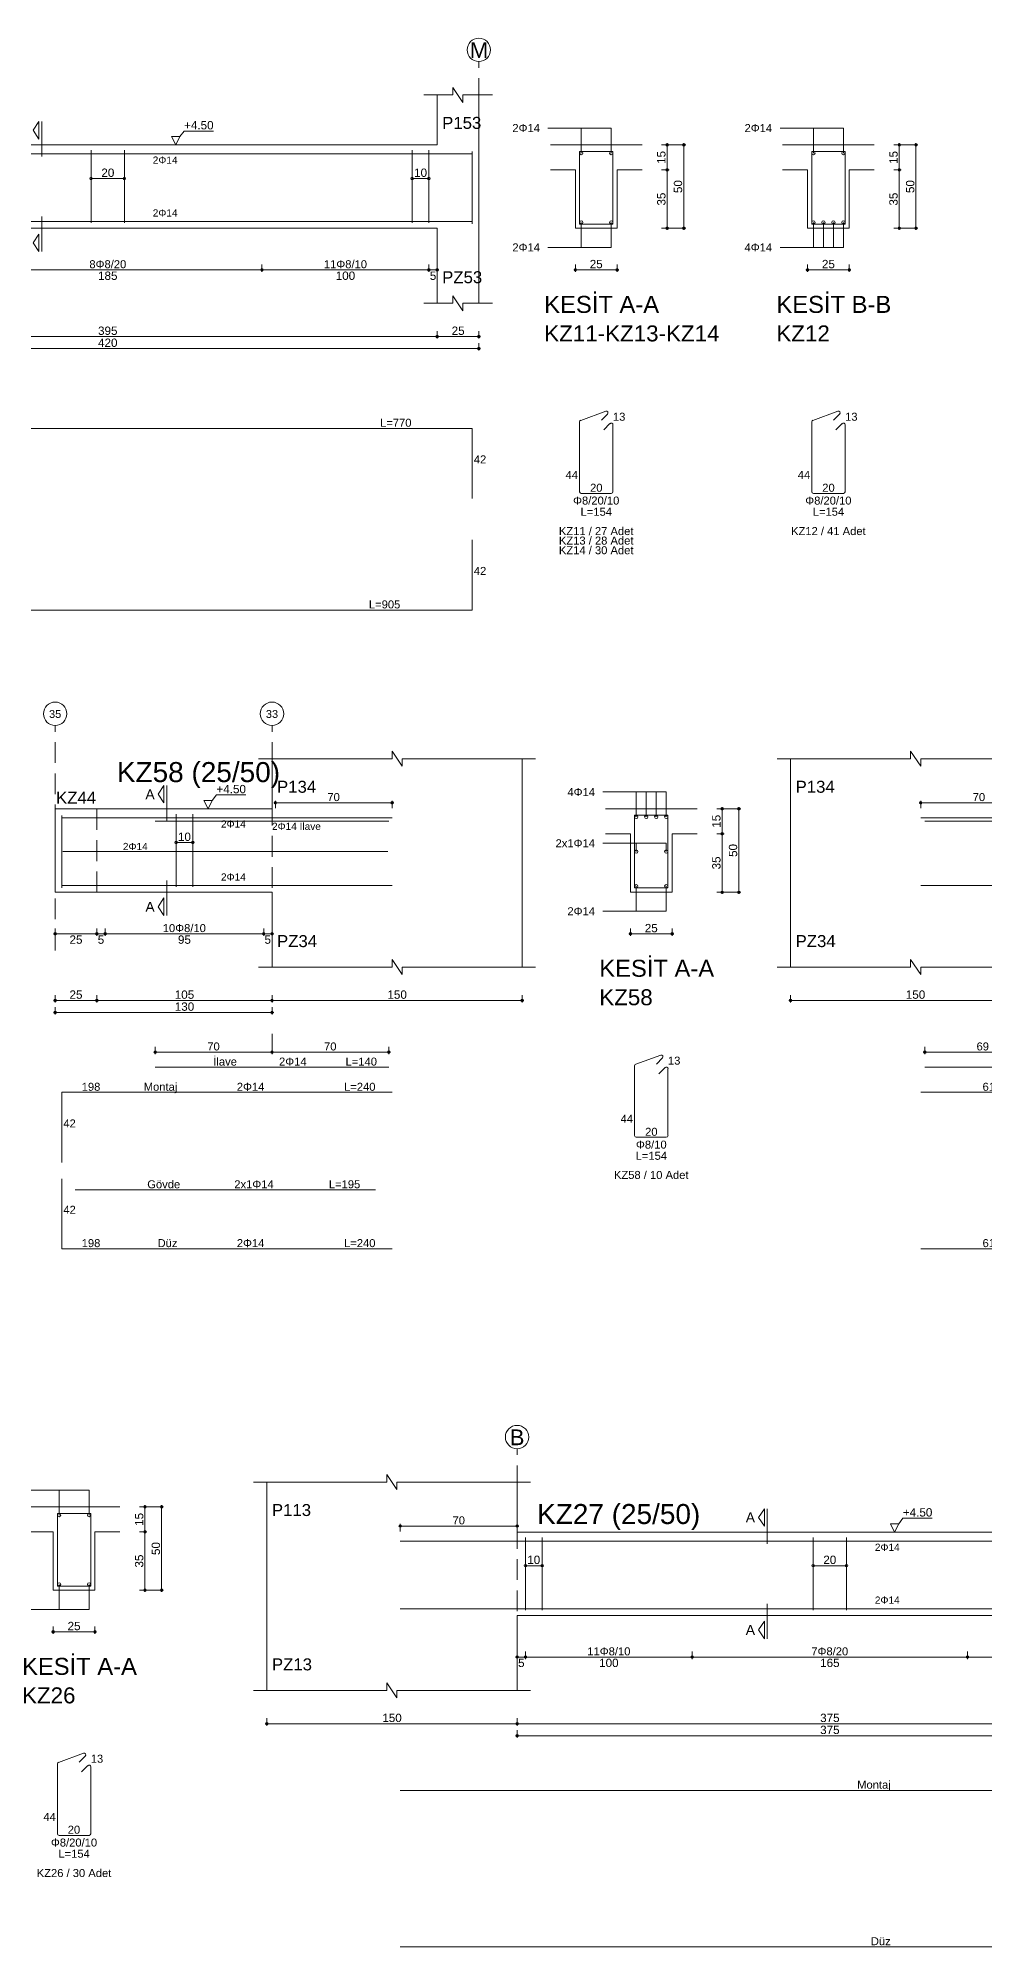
# Model space of a CAD drawing. Header units: millimetres. Extents: x 23801 to 80069, y 9628 to 14137.
# Drawn here: x 42282 to 43133, y 12286 to 14004 of the extents above; entities that cross this region are included whole.
import ezdxf

# ---------------------------------------------------------------- set-up
doc = ezdxf.new("R2010")
doc.units = ezdxf.units.MM
doc.linetypes.add('DASHDOT2', pattern=[12.7, 6.35, -3.175, 0, -3.175])
doc.linetypes.add('DASHED4', pattern=[18.75, 12.5, -6.25])
doc.layers.add('aks', color=251, linetype='DASHDOT2', lineweight=35)
for name, color, linetype in [('Donatı Topl. Uzun. Yazısı', 7, 'Continuous'), ('Donatı Uz. Yazısı', 7, 'Continuous'), ('Donatı Yazısı', 7, 'Continuous'), ('Donatı Çizgisi', 7, 'Continuous'), ('Kiriş', 7, 'Continuous'), ('Standart', 7, 'Continuous'), ('Ölçülendirme', 7, 'Continuous')]:
    doc.layers.add(name, color=color, linetype=linetype)
doc.styles.add('arial_1_18', font='arial.ttf', dxfattribs={"height": 0.2})

# ---------------------------------------------------------------- blocks, each defined once
blk = doc.blocks.new('IDE1071Entity7279')
at = {"layer": 'aks', "color": 30, "linetype": 'DASHED4', "lineweight": 5}
blk.add_lwpolyline([(7572.6, 2047), (7572.6, 2182)], dxfattribs=at)
at = {"layer": 'aks', "color": 1, "linetype": 'Continuous', "lineweight": 5}
blk.add_circle((7572.6, 2189), 7, dxfattribs=at)
at = {"layer": 'Donatı Çizgisi', "color": 5, "linetype": 'Continuous', "lineweight": 5}
for points in [[(5751.6, 2126.6), (7568.6, 2126.6)], [(7340.1, 2085.2), (7340.1, 2128.8)], [(7360.1, 2085.2), (7360.1, 2128.8)], [(7532.6, 2085.2), (7532.6, 2128.8)], [(7542.6, 2085.2), (7542.6, 2128.8)], [(7568.6, 2084.6), (7568.6, 2128)], [(7633, 2084.5), (7633, 2128.1)], [(7633, 2128.1), (7653, 2128.1)], [(7653, 2084.5), (7653, 2128.1)], [(7772.2, 2084.5), (7772.2, 2128.1)], [(7772.2, 2128.1), (7792.2, 2128.1)], [(7792.2, 2084.5), (7792.2, 2128.1)], [(5751.6, 2086), (7568.6, 2086)], [(7633, 2084.5), (7653, 2084.5)], [(7772.2, 2084.5), (7792.2, 2084.5)], [(7633.7, 1966.7), (7648.7, 1972.2)], [(7646.1, 1966.9), (7649.7, 1970.5)], [(7772.9, 1966.7), (7787.9, 1972.2)], [(7785.3, 1966.9), (7788.9, 1970.5)], [(6840.6, 1961.9), (7568.6, 1961.9)], [(7568.6, 1919.9), (7568.6, 1961.9)], [(7633, 1923.9), (7633, 1965.8)], [(7647.5, 1961), (7651.2, 1964.8)], [(7653, 1923.9), (7653, 1964)], [(7772.2, 1923.9), (7772.2, 1965.8)], [(7786.7, 1961), (7790.5, 1964.8)], [(7792.2, 1923.9), (7792.2, 1964)], [(7634, 1922.9), (7652, 1922.9)], [(7773.2, 1922.9), (7791.2, 1922.9)], [(7568.6, 1852.9), (7568.6, 1895)], [(6705.6, 1852.9), (7568.6, 1852.9)]]:
    blk.add_lwpolyline(points, dxfattribs=at)
for centre in [(7634, 2127.1), (7652, 2127.1), (7773.2, 2127.1), (7791.2, 2127.1), (7634, 2085.5), (7652, 2085.5), (7773.2, 2085.5), (7779.2, 2085.5), (7785.2, 2085.5), (7791.2, 2085.5)]:
    blk.add_circle(centre, 1, dxfattribs=at)
for centre, start, end in [((7649, 1971.2), 315, 110), ((7788.2, 1971.2), 315, 110), ((7634, 1965.8), 110, 180), ((7652, 1964), 0, 135), ((7773.2, 1965.8), 110, 180), ((7791.2, 1964), 0, 135), ((7634, 1923.9), 180, 270), ((7652, 1923.9), 270, 0), ((7773.2, 1923.9), 180, 270), ((7791.2, 1923.9), 270, 0)]:
    blk.add_arc(centre, 1.02, start, end, dxfattribs=at)
at = {"layer": 'Kiriş', "color": 1, "linetype": 'Continuous', "lineweight": 5}
for points in [[(7557.1, 2162), (7557.1, 2166.5)], [(7563.1, 2157.5), (7557.1, 2166.5)], [(7539.6, 2162), (7557.1, 2162)], [(7547.6, 2132), (7547.6, 2162)], [(7563.1, 2162), (7580.7, 2162)], [(7563.1, 2157.5), (7563.1, 2162)], [(7572.6, 2037), (7572.6, 2162)], [(7152.7, 2132), (7547.6, 2132)], [(7615.5, 2132), (7670.5, 2132)], [(7754.7, 2132), (7809.7, 2132)], [(7615.5, 2117), (7630.5, 2117)], [(7630.5, 2082), (7630.5, 2117)], [(7655.5, 2117), (7670.5, 2117)], [(7655.5, 2082), (7655.5, 2117)], [(7754.7, 2117), (7769.7, 2117)], [(7769.7, 2082), (7769.7, 2117)], [(7794.7, 2117), (7809.7, 2117)], [(7794.7, 2082), (7794.7, 2117)], [(7152.7, 2082), (7547.6, 2082)], [(7547.6, 2037), (7547.6, 2082)], [(7630.5, 2082), (7655.5, 2082)], [(7769.7, 2082), (7794.7, 2082)], [(7563.1, 2032.5), (7557.1, 2041.5)], [(7557.1, 2037), (7557.1, 2041.5)], [(7539.6, 2037), (7557.1, 2037)], [(7563.1, 2037), (7580.7, 2037)], [(7563.1, 2032.5), (7563.1, 2037)]]:
    blk.add_lwpolyline(points, dxfattribs=at)
at = {"layer": 'Ölçülendirme', "color": 1, "linetype": 'Continuous', "lineweight": 5}
for points in [[(7305.4, 2140.8), (7308.9, 2146)], [(7308.9, 2135.5), (7308.9, 2146)], [(7310.6, 2125), (7310.6, 2146)], [(7614, 2142.1), (7652, 2142.1)], [(7634, 2127.1), (7634, 2142.1)], [(7652, 2127.1), (7652, 2142.1)], [(7753.2, 2142.1), (7791.2, 2142.1)], [(7773.2, 2127.1), (7773.2, 2142.1)], [(7791.2, 2127.1), (7791.2, 2142.1)], [(7308.9, 2135.5), (7305.4, 2140.8)], [(7390.9, 2132), (7388.4, 2137)], [(7388.4, 2137), (7393.4, 2137)], [(7393.4, 2137), (7390.9, 2132)], [(7390.9, 2132), (7390.9, 2132)], [(7393.4, 2137), (7395.9, 2140.3)], [(7395.9, 2140.3), (7413.6, 2140.3)], [(7682.2, 2132), (7696.7, 2132)], [(7685.5, 2081), (7685.5, 2133)], [(7695.5, 2081), (7695.5, 2133)], [(7821.4, 2132), (7835.9, 2132)], [(7824.7, 2081), (7824.7, 2133)], [(7834.7, 2081), (7834.7, 2133)], [(7340.1, 2111.8), (7360.1, 2111.8)], [(7532.6, 2111.8), (7542.6, 2111.8)], [(7682.2, 2117), (7686.7, 2117)], [(7821.4, 2117), (7825.9, 2117)], [(7310.6, 2068), (7310.6, 2089)], [(7634, 2070.5), (7634, 2085.5)], [(7652, 2070.5), (7652, 2085.5)], [(7773.2, 2070.5), (7773.2, 2085.5)], [(7779.2, 2070.5), (7779.2, 2085.5)], [(7785.2, 2070.5), (7785.2, 2085.5)], [(7791.2, 2070.5), (7791.2, 2085.5)], [(7305.4, 2073.3), (7308.9, 2078.5)], [(7308.9, 2068), (7305.4, 2073.3)], [(7308.9, 2068), (7308.9, 2078.5)], [(7682.2, 2082), (7696.7, 2082)], [(7821.4, 2082), (7835.9, 2082)], [(7614, 2070.5), (7652, 2070.5)], [(7753.2, 2070.5), (7791.2, 2070.5)], [(7151.6, 2057), (7548.6, 2057)], [(7442.6, 2055.8), (7442.6, 2060.3)], [(7542.6, 2055.8), (7542.6, 2060.3)], [(7547.6, 2055.8), (7547.6, 2060.3)], [(7629.5, 2057), (7656.5, 2057)], [(7630.5, 2055.8), (7630.5, 2060.3)], [(7655.5, 2055.8), (7655.5, 2060.3)], [(7768.7, 2057), (7795.7, 2057)], [(7769.7, 2055.8), (7769.7, 2060.3)], [(7794.7, 2055.8), (7794.7, 2060.3)], [(5746.6, 2017), (7573.6, 2017)], [(7547.6, 2015.8), (7547.6, 2020.3)], [(7572.6, 2015.8), (7572.6, 2020.3)], [(5771.6, 2009.8), (7573.6, 2009.8)], [(7572.6, 2008.6), (7572.6, 2013.1)]]:
    blk.add_lwpolyline(points, dxfattribs=at)
for centre in [(7685.5, 2132), (7695.5, 2132), (7824.7, 2132), (7834.7, 2132), (7340.1, 2111.8), (7360.1, 2111.8), (7532.6, 2111.8), (7542.6, 2111.8), (7685.5, 2117), (7824.7, 2117), (7685.5, 2082), (7695.5, 2082), (7824.7, 2082), (7834.7, 2082), (7442.6, 2057), (7442.6, 2057), (7542.6, 2057), (7542.6, 2057), (7547.6, 2057), (7630.5, 2057), (7655.5, 2057), (7769.7, 2057), (7794.7, 2057), (7547.6, 2017), (7547.6, 2017), (7572.6, 2017), (7572.6, 2009.8)]:
    blk.add_circle(centre, 0.75, dxfattribs=at)
at = {"layer": 'aks', "color": 1, "linetype": 'Continuous', "lineweight": 5, "style": 'arial_1_18'}
blk.add_text('M', height=9.45, dxfattribs=at).set_placement((7567.2, 2184.1))
at = {"layer": 'Donatı Topl. Uzun. Yazısı', "color": 1, "linetype": 'Continuous', "lineweight": 5, "style": 'arial_1_18'}
for s, p in [('L=770', (7513.4, 1962.9)), ('L=154', (7633.6, 1909.5)), ('L=154', (7772.8, 1909.5)), ('L=905', (7506.7, 1853.9))]:
    blk.add_text(s, height=4.8, dxfattribs=at).set_placement(p)
at = {"layer": 'Donatı Uz. Yazısı', "color": 1, "linetype": 'Continuous', "lineweight": 5, "style": 'arial_1_18'}
for s, p in [('13', (7653, 1966.5)), ('13', (7792.2, 1966.5)), ('42', (7569.6, 1940.9)), ('44', (7624.6, 1931.6)), ('44', (7763.8, 1931.6)), ('20', (7639.3, 1923.9)), ('20', (7778.5, 1923.9)), ('42', (7569.6, 1874))]:
    blk.add_text(s, height=4.8, dxfattribs=at).set_placement(p)
at = {"layer": 'Donatı Yazısı', "color": 5, "linetype": 'Continuous', "lineweight": 5, "style": 'arial_1_18'}
for s, p in [('2Φ14', (7592.7, 2139.7)), ('2Φ14', (7731.9, 2139.7)), ('2Φ14', (7592.7, 2068.1)), ('4Φ14', (7731.9, 2068.1)), ('Φ8/20/10', (7629.1, 1916.2)), ('Φ8/20/10', (7768.3, 1916.2)), ('KZ11 / 27 Adet', (7620.6, 1897.9)), ('KZ12 / 41 Adet', (7759.8, 1897.9)), ('KZ13 / 28 Adet', (7620.6, 1892.2)), ('KZ14 / 30 Adet', (7620.6, 1886.4))]:
    blk.add_text(s, height=4.8, dxfattribs=at).set_placement(p)
for p in [(7377.1, 2120.7), (7377.1, 2089)]:
    blk.add_text('2Φ14', height=4.32, rotation=360, dxfattribs=at).set_placement(p)
at = {"layer": 'Kiriş', "color": 1, "linetype": 'Continuous', "lineweight": 5, "style": 'arial_1_18'}
for s, height, p in [('P153', 7.2, (7550.6, 2141.6)), ('PZ53', 7.2, (7550.6, 2049)), ('KESİT A-A', 10.2, (7611.8, 2031.2)), ('KESİT B-B', 10.2, (7751, 2031.2)), ('KZ11-KZ13-KZ14', 9.6, (7611.8, 2014.1)), ('KZ12', 9.6, (7751, 2014.1))]:
    blk.add_text(s, height=height, dxfattribs=at).set_placement(p)
at = {"layer": 'Ölçülendirme', "color": 1, "linetype": 'Continuous', "lineweight": 5, "style": 'arial_1_18'}
for s, p in [('+4.50', (7395.9, 2141.3)), ('25', (7639.1, 2058)), ('25', (7778.3, 2058)), ('185', (7344.3, 2051)), ('100', (7486.8, 2051)), ('5', (7543.2, 2051)), ('420', (7344.3, 2010.8)), ('395', (7344.3, 2018)), ('25', (7556.3, 2018))]:
    blk.add_text(s, height=5, dxfattribs=at).set_placement(p)
for s, rotation, p in [('15', 90, (7684.5, 2120.6)), ('15', 90, (7823.7, 2120.6)), ('20', 360, (7346.3, 2112.8)), ('10', 360, (7533.8, 2112.8)), ('50', 90, (7694.5, 2103.1)), ('50', 90, (7833.7, 2103.1)), ('35', 90, (7684.5, 2095.6)), ('35', 90, (7823.7, 2095.6))]:
    blk.add_text(s, height=5, rotation=rotation, dxfattribs=at).set_placement(p)
at = {"layer": 'Ölçülendirme', "color": 5, "linetype": 'Continuous', "lineweight": 5, "style": 'arial_1_18'}
for s, p in [('8Φ8/20', (7339.1, 2058)), ('11Φ8/10', (7479.7, 2058))]:
    blk.add_text(s, height=4.8, dxfattribs=at).set_placement(p)
blk = doc.blocks.new('IDE1071Entity7289')
at = {"layer": 'Donatı Çizgisi', "color": 5, "linetype": 'Continuous', "lineweight": 5}
for points in [[(15851, 2054.3), (15851, 2097.9)], [(15851, 2097.9), (15871, 2097.9)], [(15871, 2054.3), (15871, 2097.9)], [(15851, 2054.3), (15871, 2054.3)], [(15851, 1905.7), (15851, 1947.6)], [(15851.6, 1948.5), (15866.6, 1954)], [(15864.1, 1948.7), (15867.7, 1952.3)], [(15865.5, 1942.8), (15869.2, 1946.6)], [(15871, 1905.7), (15871, 1945.8)], [(15852, 1904.7), (15870, 1904.7)]]:
    blk.add_lwpolyline(points, dxfattribs=at)
for centre in [(15852, 2096.9), (15870, 2096.9), (15852, 2055.3), (15870, 2055.3)]:
    blk.add_circle(centre, 1, dxfattribs=at)
for centre, start, end in [((15852, 1947.6), 110, 180), ((15867, 1953), 315, 110), ((15870, 1945.8), 0, 135), ((15852, 1905.7), 180, 270), ((15870, 1905.7), 270, 0)]:
    blk.add_arc(centre, 1.02, start, end, dxfattribs=at)
at = {"layer": 'Kiriş', "color": 1, "linetype": 'Continuous', "lineweight": 5}
for points in [[(15833.5, 2101.8), (15888.5, 2101.8)], [(15833.5, 2086.8), (15848.5, 2086.8)], [(15848.5, 2051.8), (15848.5, 2086.8)], [(15873.5, 2086.8), (15888.5, 2086.8)], [(15873.5, 2051.8), (15873.5, 2086.8)], [(15848.5, 2051.8), (15873.5, 2051.8)]]:
    blk.add_lwpolyline(points, dxfattribs=at)
at = {"layer": 'Ölçülendirme', "color": 1, "linetype": 'Continuous', "lineweight": 5}
for points in [[(15832, 2111.9), (15870, 2111.9)], [(15852, 2096.9), (15852, 2111.9)], [(15870, 2096.9), (15870, 2111.9)], [(15900.2, 2101.8), (15914.7, 2101.8)], [(15903.5, 2050.8), (15903.5, 2102.8)], [(15913.5, 2050.8), (15913.5, 2102.8)], [(15900.2, 2086.8), (15904.7, 2086.8)], [(15852, 2040.3), (15852, 2055.3)], [(15870, 2040.3), (15870, 2055.3)], [(15900.2, 2051.8), (15914.7, 2051.8)], [(15832, 2040.3), (15870, 2040.3)], [(15848.5, 2025.6), (15848.5, 2030.1)], [(15873.5, 2025.6), (15873.5, 2030.1)], [(15847.5, 2026.8), (15874.5, 2026.8)]]:
    blk.add_lwpolyline(points, dxfattribs=at)
for centre in [(15903.5, 2101.8), (15913.5, 2101.8), (15903.5, 2086.8), (15903.5, 2051.8), (15913.5, 2051.8), (15848.5, 2026.8), (15873.5, 2026.8)]:
    blk.add_circle(centre, 0.75, dxfattribs=at)
at = {"layer": 'Donatı Topl. Uzun. Yazısı', "color": 1, "linetype": 'Continuous', "lineweight": 5, "style": 'arial_1_18'}
blk.add_text('L=154', height=4.8, dxfattribs=at).set_placement((15851.6, 1891.3))
at = {"layer": 'Donatı Uz. Yazısı', "color": 1, "linetype": 'Continuous', "lineweight": 5, "style": 'arial_1_18'}
for s, p in [('13', (15871, 1948.3)), ('44', (15842.6, 1913.4)), ('20', (15857.2, 1905.7))]:
    blk.add_text(s, height=4.8, dxfattribs=at).set_placement(p)
at = {"layer": 'Donatı Yazısı', "color": 5, "linetype": 'Continuous', "lineweight": 5, "style": 'arial_1_18'}
for s, p in [('Φ8/20/10', (15847.1, 1898)), ('KZ26 / 30 Adet', (15838.6, 1879.7))]:
    blk.add_text(s, height=4.8, dxfattribs=at).set_placement(p)
at = {"layer": 'Kiriş', "color": 1, "linetype": 'Continuous', "lineweight": 5, "style": 'arial_1_18'}
for s, height, p in [('KESİT A-A', 10.2, (15829.8, 2001)), ('KZ26', 9.6, (15829.8, 1983.9))]:
    blk.add_text(s, height=height, dxfattribs=at).set_placement(p)
at = {"layer": 'Ölçülendirme', "color": 1, "linetype": 'Continuous', "lineweight": 5, "style": 'arial_1_18'}
for s, p in [('15', (15902.5, 2090.4)), ('35', (15902.5, 2065.4)), ('50', (15912.5, 2072.9))]:
    blk.add_text(s, height=5, rotation=90, dxfattribs=at).set_placement(p)
blk.add_text('25', height=5, dxfattribs=at).set_placement((15857.1, 2027.8))
blk = doc.blocks.new('IDE1071Entity7290')
at = {"layer": 'aks', "color": 30, "linetype": 'DASHED4', "lineweight": 5}
blk.add_lwpolyline([(16126.6, 2001.7), (16126.6, 2136.7)], dxfattribs=at)
at = {"layer": 'aks', "color": 1, "linetype": 'Continuous', "lineweight": 5}
blk.add_circle((16126.6, 2143.7), 7, dxfattribs=at)
at = {"layer": 'Donatı Çizgisi', "color": 5, "linetype": 'Continuous', "lineweight": 5}
for points in [[(16056.6, 2081.3), (16896.6, 2081.3)], [(16131.6, 2039.9), (16131.6, 2083.5)], [(16141.6, 2039.9), (16141.6, 2083.5)], [(16304.1, 2039.9), (16304.1, 2083.5)], [(16324.1, 2039.9), (16324.1, 2083.5)], [(16056.6, 2040.7), (16896.6, 2040.7)], [(16056.6, 1931.7), (16896.6, 1931.7)], [(16056.6, 1837.8), (16896.6, 1837.8)]]:
    blk.add_lwpolyline(points, dxfattribs=at)
at = {"layer": 'Kiriş', "color": 1, "linetype": 'Continuous', "lineweight": 5}
for points in [[(16048.6, 2116.7), (16048.6, 2121.2)], [(16054.6, 2112.2), (16048.6, 2121.2)], [(15968.6, 2116.7), (16048.6, 2116.7)], [(15976.6, 1991.7), (15976.6, 2116.7)], [(16054.6, 2112.2), (16054.6, 2116.7)], [(16054.6, 2116.7), (16134.6, 2116.7)], [(16126.6, 2086.7), (16126.6, 2116.7)], [(16126.6, 2086.7), (16501.6, 2086.7)], [(16126.6, 2036.7), (16501.6, 2036.7)], [(16126.6, 1991.7), (16126.6, 2036.7)], [(16054.6, 1987.2), (16048.6, 1996.2)], [(16048.6, 1991.7), (16048.6, 1996.2)], [(15968.6, 1991.7), (16048.6, 1991.7)], [(16054.6, 1991.7), (16134.6, 1991.7)], [(16054.6, 1987.2), (16054.6, 1991.7)]]:
    blk.add_lwpolyline(points, dxfattribs=at)
at = {"layer": 'Ölçülendirme', "color": 1, "linetype": 'Continuous', "lineweight": 5}
for points in [[(16271.4, 2095.5), (16274.9, 2100.7)], [(16274.9, 2090.2), (16274.9, 2100.7)], [(16276.6, 2079.7), (16276.6, 2100.7)], [(16055.6, 2090.3), (16127.6, 2090.3)], [(16056.6, 2087.1), (16056.6, 2091.6)], [(16126.6, 2087.1), (16126.6, 2091.6)], [(16274.9, 2090.2), (16271.4, 2095.5)], [(16352.9, 2086.7), (16350.4, 2091.7)], [(16350.4, 2091.7), (16355.4, 2091.7)], [(16355.4, 2091.7), (16352.9, 2086.7)], [(16352.9, 2086.7), (16352.9, 2086.7)], [(16355.4, 2091.7), (16357.9, 2095)], [(16357.9, 2095), (16375.5, 2095)], [(16131.6, 2066.5), (16141.6, 2066.5)], [(16304.1, 2066.5), (16324.1, 2066.5)], [(16276.6, 2022.7), (16276.6, 2043.7)], [(16271.4, 2028), (16274.9, 2033.2)], [(16274.9, 2022.7), (16271.4, 2028)], [(16274.9, 2022.7), (16274.9, 2033.2)], [(16125.6, 2011.7), (16502.6, 2011.7)], [(16126.6, 2010.5), (16126.6, 2015)], [(16131.6, 2010.5), (16131.6, 2015)], [(16231.6, 2010.5), (16231.6, 2015)], [(16396.6, 2010.5), (16396.6, 2015)], [(15975.6, 1971.7), (16977.6, 1971.7)], [(15976.6, 1970.5), (15976.6, 1975)], [(16126.6, 1970.5), (16126.6, 1975)], [(16125.6, 1964.5), (16827.6, 1964.5)], [(16126.6, 1963.3), (16126.6, 1967.8)]]:
    blk.add_lwpolyline(points, dxfattribs=at)
for centre in [(16056.6, 2090.3), (16126.6, 2090.3), (16131.6, 2066.5), (16141.6, 2066.5), (16304.1, 2066.5), (16324.1, 2066.5), (16126.6, 2011.7), (16131.6, 2011.7), (16131.6, 2011.7), (16231.6, 2011.7), (16231.6, 2011.7), (16396.6, 2011.7), (16396.6, 2011.7), (15976.6, 1971.7), (16126.6, 1971.7), (16126.6, 1971.7), (16126.6, 1964.5)]:
    blk.add_circle(centre, 0.75, dxfattribs=at)
at = {"layer": 'aks', "color": 1, "linetype": 'Continuous', "lineweight": 5, "style": 'arial_1_18'}
blk.add_text('B', height=9.45, dxfattribs=at).set_placement((16122.2, 2138.8))
at = {"layer": 'Donatı Yazısı', "color": 5, "linetype": 'Continuous', "lineweight": 5, "style": 'arial_1_18'}
for p in [(16341.1, 2075.4), (16341.1, 2043.7)]:
    blk.add_text('2Φ14', height=4.32, rotation=360, dxfattribs=at).set_placement(p)
at = {"layer": 'Donatı Yazısı', "color": 1, "linetype": 'Continuous', "lineweight": 5, "style": 'arial_1_18'}
for s, p in [('Montaj', (16330.5, 1932.7)), ('Düz', (16338.7, 1838.8))]:
    blk.add_text(s, height=4.8, dxfattribs=at).set_placement(p)
at = {"layer": 'Kiriş', "color": 1, "linetype": 'Continuous', "lineweight": 5, "style": 'arial_1_18'}
for s, height, p in [('P113', 7.2, (15979.6, 2096.3)), ('KZ27 (25/50)', 12, (16138.6, 2091.5)), ('PZ13', 7.2, (15979.6, 2003.7))]:
    blk.add_text(s, height=height, dxfattribs=at).set_placement(p)
at = {"layer": 'Ölçülendirme', "color": 1, "linetype": 'Continuous', "lineweight": 5, "style": 'arial_1_18'}
for s, height, p in [('70', 4.8, (16087.9, 2091.3)), ('A', 5.95, (16263.7, 2092.5)), ('+4.50', 5, (16357.9, 2096)), ('A', 5.95, (16263.7, 2025)), ('5', 5, (16127.2, 2005.7)), ('100', 5, (16175.8, 2005.7)), ('165', 5, (16308.3, 2005.7)), ('150', 5, (16045.8, 1972.7)), ('375', 5, (16308.3, 1972.7)), ('375', 5, (16308.3, 1965.5))]:
    blk.add_text(s, height=height, dxfattribs=at).set_placement(p)
for s, p in [('10', (16132.7, 2067.5)), ('20', (16310.2, 2067.5))]:
    blk.add_text(s, height=5, rotation=360, dxfattribs=at).set_placement(p)
at = {"layer": 'Ölçülendirme', "color": 5, "linetype": 'Continuous', "lineweight": 5, "style": 'arial_1_18'}
for s, p in [('11Φ8/10', (16168.7, 2012.7)), ('7Φ8/20', (16303, 2012.7))]:
    blk.add_text(s, height=4.8, dxfattribs=at).set_placement(p)
blk = doc.blocks.new('IDE1071Entity7309')
at = {"layer": 'aks', "color": 30, "linetype": 'DASHED4', "lineweight": 5}
for points in [[(7318.6, 1648.7), (7318.6, 1783.7)], [(7448.6, 1648.7), (7448.6, 1783.7)], [(7448.6, 1587.7), (7448.6, 1598.7)]]:
    blk.add_lwpolyline(points, dxfattribs=at)
at = {"layer": 'aks', "color": 1, "linetype": 'Continuous', "lineweight": 5}
for centre in [(7318.6, 1790.7), (7448.6, 1790.7)]:
    blk.add_circle(centre, 7, dxfattribs=at)
at = {"layer": 'Donatı Çizgisi', "color": 5, "linetype": 'Continuous', "lineweight": 5}
for points in [[(7322.6, 1686.3), (7322.6, 1729.7)], [(7391.1, 1686.9), (7391.1, 1730.5)], [(7401.1, 1686.9), (7401.1, 1730.5)], [(7666, 1686.2), (7666, 1729.8)], [(7666, 1729.8), (7686, 1729.8)], [(7686, 1686.2), (7686, 1729.8)], [(7322.6, 1728.3), (7520.6, 1728.3)], [(7378.6, 1726.3), (7518.6, 1726.3)], [(7323.1, 1708), (7518.1, 1708)], [(7322.6, 1687.6), (7520.6, 1687.6)], [(7666, 1686.2), (7686, 1686.2)], [(7666.7, 1580.4), (7681.7, 1585.9)], [(7679.1, 1580.5), (7682.7, 1584.2)], [(7378.6, 1578.7), (7518.6, 1578.7)], [(7666, 1537.6), (7666, 1579.4)], [(7680.5, 1574.6), (7684.3, 1578.4)], [(7686, 1537.6), (7686, 1577.7)], [(7322.6, 1521.5), (7322.6, 1563.6)], [(7322.6, 1563.6), (7520.6, 1563.6)], [(7667, 1536.6), (7685, 1536.6)], [(7322.6, 1469.7), (7322.6, 1511.7)], [(7330.6, 1505), (7510.6, 1505)], [(7322.6, 1469.7), (7520.6, 1469.7)]]:
    blk.add_lwpolyline(points, dxfattribs=at)
for centre in [(7667, 1728.8), (7673, 1728.8), (7679, 1728.8), (7685, 1728.8), (7667, 1708), (7685, 1708), (7667, 1687.2), (7685, 1687.2)]:
    blk.add_circle(centre, 1, dxfattribs=at)
for centre, start, end in [((7667, 1579.4), 110, 180), ((7682, 1584.9), 315, 110), ((7685, 1577.7), 0, 135), ((7667, 1537.6), 180, 270), ((7685, 1537.6), 270, 0)]:
    blk.add_arc(centre, 1.02, start, end, dxfattribs=at)
at = {"layer": 'Kiriş', "color": 1, "linetype": 'Continuous', "lineweight": 5}
for points in [[(7440.6, 1763.7), (7520.6, 1763.7)], [(7448.6, 1733.7), (7448.6, 1763.7)], [(7520.6, 1763.7), (7520.6, 1768.2)], [(7526.6, 1759.2), (7520.6, 1768.2)], [(7526.6, 1759.2), (7526.6, 1763.7)], [(7526.6, 1763.7), (7606.6, 1763.7)], [(7598.6, 1638.7), (7598.6, 1763.7)], [(7318.6, 1683.6), (7318.6, 1733.7)], [(7318.6, 1733.7), (7448.6, 1733.7)], [(7648.5, 1733.7), (7703.5, 1733.7)], [(7648.5, 1718.7), (7663.5, 1718.7)], [(7663.5, 1683.6), (7663.5, 1718.7)], [(7688.5, 1718.7), (7703.5, 1718.7)], [(7688.5, 1683.6), (7688.5, 1718.7)], [(7318.6, 1683.6), (7448.6, 1683.6)], [(7448.6, 1638.7), (7448.6, 1683.6)], [(7663.5, 1683.6), (7688.5, 1683.6)], [(7440.6, 1638.7), (7520.6, 1638.7)], [(7526.6, 1634.2), (7520.6, 1643.2)], [(7520.6, 1638.7), (7520.6, 1643.2)], [(7526.6, 1638.7), (7606.6, 1638.7)], [(7526.6, 1634.2), (7526.6, 1638.7)]]:
    blk.add_lwpolyline(points, dxfattribs=at)
at = {"layer": 'Kiriş', "color": 1, "linetype": 'DASHED4', "lineweight": 5}
for points in [[(7318.6, 1683.6), (7318.6, 1733.7)], [(7343.6, 1683.6), (7343.6, 1733.7)]]:
    blk.add_lwpolyline(points, dxfattribs=at)
at = {"layer": 'Ölçülendirme', "color": 1, "linetype": 'Continuous', "lineweight": 5}
for points in [[(7380.3, 1742.4), (7383.8, 1747.7)], [(7383.8, 1737.2), (7380.3, 1742.4)], [(7383.8, 1737.2), (7383.8, 1747.7)], [(7385.6, 1726.7), (7385.6, 1747.7)], [(7412.8, 1738.7), (7415.3, 1742)], [(7415.3, 1742), (7433, 1742)], [(7647, 1743.8), (7685, 1743.8)], [(7667, 1728.8), (7667, 1743.8)], [(7673, 1728.8), (7673, 1743.8)], [(7679, 1728.8), (7679, 1743.8)], [(7685, 1728.8), (7685, 1743.8)], [(7410.3, 1733.7), (7407.8, 1738.7)], [(7407.8, 1738.7), (7412.8, 1738.7)], [(7412.8, 1738.7), (7410.3, 1733.7)], [(7410.3, 1733.7), (7410.3, 1733.7)], [(7449.6, 1737.3), (7521.6, 1737.3)], [(7450.6, 1734), (7450.6, 1738.5)], [(7520.6, 1734), (7520.6, 1738.5)], [(7715.2, 1733.7), (7729.7, 1733.7)], [(7718.5, 1682.7), (7718.5, 1734.7)], [(7728.5, 1682.7), (7728.5, 1734.7)], [(7715.2, 1718.7), (7719.7, 1718.7)], [(7391.1, 1713.5), (7401.1, 1713.5)], [(7647, 1713), (7685, 1713)], [(7667, 1708), (7667, 1713)], [(7685, 1708), (7685, 1713)], [(7385.6, 1669.7), (7385.6, 1690.7)], [(7667, 1672.2), (7667, 1687.2)], [(7685, 1672.2), (7685, 1687.2)], [(7715.2, 1683.6), (7729.7, 1683.6)], [(7380.3, 1674.9), (7383.8, 1680.2)], [(7383.8, 1669.7), (7380.3, 1674.9)], [(7383.8, 1669.7), (7383.8, 1680.2)], [(7647, 1672.2), (7685, 1672.2)], [(7318.6, 1657.4), (7318.6, 1661.9)], [(7343.6, 1657.4), (7343.6, 1661.9)], [(7348.6, 1657.4), (7348.6, 1661.9)], [(7443.6, 1657.4), (7443.6, 1661.9)], [(7448.6, 1657.4), (7448.6, 1661.9)], [(7663.5, 1657.4), (7663.5, 1661.9)], [(7688.5, 1657.4), (7688.5, 1661.9)], [(7317.6, 1658.7), (7449.6, 1658.7)], [(7662.5, 1658.7), (7689.5, 1658.7)], [(7317.6, 1618.7), (7599.6, 1618.7)], [(7318.6, 1617.4), (7318.6, 1621.9)], [(7318.6, 1610.2), (7318.6, 1614.7)], [(7343.6, 1617.4), (7343.6, 1621.9)], [(7448.6, 1617.4), (7448.6, 1621.9)], [(7448.6, 1610.2), (7448.6, 1614.7)], [(7598.6, 1617.4), (7598.6, 1621.9)], [(7317.6, 1611.5), (7449.6, 1611.5)], [(7377.6, 1587.7), (7449.6, 1587.7)], [(7378.6, 1586.4), (7378.6, 1590.9)], [(7447.6, 1587.7), (7519.6, 1587.7)], [(7448.6, 1586.4), (7448.6, 1590.9)], [(7448.6, 1586.4), (7448.6, 1590.9)], [(7518.6, 1586.4), (7518.6, 1590.9)]]:
    blk.add_lwpolyline(points, dxfattribs=at)
for centre in [(7450.6, 1737.3), (7520.6, 1737.3), (7718.5, 1733.7), (7728.5, 1733.7), (7718.5, 1718.7), (7391.1, 1713.5), (7401.1, 1713.5), (7718.5, 1683.6), (7728.5, 1683.6), (7318.6, 1658.7), (7343.6, 1658.7), (7343.6, 1658.7), (7348.6, 1658.7), (7348.6, 1658.7), (7443.6, 1658.7), (7443.6, 1658.7), (7448.6, 1658.7), (7663.5, 1658.7), (7688.5, 1658.7), (7318.6, 1618.7), (7343.6, 1618.7), (7343.6, 1618.7), (7448.6, 1618.7), (7448.6, 1618.7), (7598.6, 1618.7), (7318.6, 1611.5), (7448.6, 1611.5), (7378.6, 1587.7), (7448.6, 1587.7), (7448.6, 1587.7), (7518.6, 1587.7)]:
    blk.add_circle(centre, 0.75, dxfattribs=at)
at = {"layer": 'aks', "color": 1, "linetype": 'Continuous', "lineweight": 5, "style": 'arial_1_18'}
for s, p in [('35', (7314.9, 1788.2)), ('33', (7444.9, 1788.2))]:
    blk.add_text(s, height=4.73, dxfattribs=at).set_placement(p)
at = {"layer": 'Donatı Topl. Uzun. Yazısı', "color": 1, "linetype": 'Continuous', "lineweight": 5, "style": 'arial_1_18'}
for s, p in [('L=140', (7492.7, 1579.6)), ('L=240', (7491.8, 1564.5)), ('L=154', (7666.6, 1523.1)), ('L=195', (7482.7, 1506)), ('L=240', (7491.8, 1470.7))]:
    blk.add_text(s, height=4.8, dxfattribs=at).set_placement(p)
at = {"layer": 'Donatı Uz. Yazısı', "color": 1, "linetype": 'Continuous', "lineweight": 5, "style": 'arial_1_18'}
for s, p in [('13', (7686, 1580.2)), ('198', (7334.5, 1564.5)), ('42', (7323.5, 1542.5)), ('44', (7657.6, 1545.3)), ('20', (7672.3, 1537.5)), ('42', (7323.5, 1490.7)), ('198', (7334.5, 1470.7))]:
    blk.add_text(s, height=4.8, dxfattribs=at).set_placement(p)
at = {"layer": 'Donatı Yazısı', "color": 5, "linetype": 'Continuous', "lineweight": 5, "style": 'arial_1_18'}
for s, height, p in [('4Φ14', 4.8, (7625.7, 1741.3)), ('2Φ14 İlave', 4.32, (7448.6, 1721)), ('2x1Φ14', 4.8, (7618.6, 1710.6)), ('2Φ14', 4.8, (7625.7, 1669.8)), ('2Φ14', 4.8, (7452.8, 1579.6)), ('2Φ14', 4.8, (7427.5, 1564.5)), ('Φ8/10', 4.8, (7666.8, 1529.8)), ('KZ58 / 10 Adet', 4.8, (7653.6, 1511.6)), ('2x1Φ14', 4.8, (7426, 1506)), ('2Φ14', 4.8, (7427.5, 1470.7))]:
    blk.add_text(s, height=height, dxfattribs=at).set_placement(p)
for p in [(7418, 1722.4), (7359.2, 1708.9), (7418, 1690.6)]:
    blk.add_text('2Φ14', height=4.32, rotation=360, dxfattribs=at).set_placement(p)
at = {"layer": 'Donatı Yazısı', "color": 1, "linetype": 'Continuous', "lineweight": 5, "style": 'arial_1_18'}
for s, p in [('İlave', (7413.4, 1579.6)), ('Montaj', (7371.7, 1564.5)), ('Gövde', (7373.8, 1506)), ('Düz', (7380, 1470.7))]:
    blk.add_text(s, height=4.8, dxfattribs=at).set_placement(p)
at = {"layer": 'Kiriş', "color": 1, "linetype": 'Continuous', "lineweight": 5, "style": 'arial_1_18'}
for s, height, p in [('KZ58 (25/50)', 12, (7355.6, 1749.7)), ('KZ44', 7.2, (7319.1, 1736.7)), ('P134', 7.2, (7451.6, 1743.3)), ('PZ34', 7.2, (7451.6, 1650.7)), ('KESİT A-A', 10.2, (7644.8, 1632.9)), ('KZ58', 9.6, (7644.8, 1615.8))]:
    blk.add_text(s, height=height, dxfattribs=at).set_placement(p)
at = {"layer": 'Ölçülendirme', "color": 1, "linetype": 'Continuous', "lineweight": 5, "style": 'arial_1_18'}
for s, height, p in [('A', 5.95, (7372.7, 1739.4)), ('+4.50', 5, (7415.3, 1743)), ('70', 4.8, (7481.8, 1738.3)), ('A', 5.95, (7372.7, 1671.9)), ('25', 5, (7672.1, 1659.6)), ('25', 5, (7327.2, 1652.7)), ('5', 5, (7344.1, 1652.7)), ('95', 5, (7392.2, 1652.7)), ('5', 5, (7444.1, 1652.7)), ('25', 5, (7327.2, 1619.7)), ('105', 5, (7390.3, 1619.7)), ('130', 5, (7390.3, 1612.5)), ('150', 5, (7517.8, 1619.7))]:
    blk.add_text(s, height=height, dxfattribs=at).set_placement(p)
for s, rotation, p in [('15', 90, (7717.5, 1722.3)), ('10', 360, (7392.2, 1714.4)), ('50', 90, (7727.5, 1704.8)), ('35', 90, (7717.5, 1697.3))]:
    blk.add_text(s, height=5, rotation=rotation, dxfattribs=at).set_placement(p)
at = {"layer": 'Ölçülendirme', "color": 5, "linetype": 'Continuous', "lineweight": 5, "style": 'arial_1_18'}
for s, p in [('10Φ8/10', (7383.1, 1659.7)), ('70', (7409.8, 1588.7)), ('70', (7479.8, 1588.7))]:
    blk.add_text(s, height=4.8, dxfattribs=at).set_placement(p)
blk = doc.blocks.new('IDE1071Entity7310')
at = {"layer": 'Donatı Çizgisi', "color": 5, "linetype": 'Continuous', "lineweight": 5}
for points in [[(7837.5, 1728.3), (8455.5, 1728.3)], [(7840, 1726.3), (8040.2, 1726.3)], [(7837.5, 1687.6), (8455.5, 1687.6)], [(7840, 1578.7), (8040.2, 1578.7)], [(7837.5, 1563.6), (8455.5, 1563.6)], [(7837.5, 1469.7), (8455.5, 1469.7)]]:
    blk.add_lwpolyline(points, dxfattribs=at)
at = {"layer": 'Kiriş', "color": 1, "linetype": 'Continuous', "lineweight": 5}
for points in [[(7751.5, 1763.7), (7831.5, 1763.7)], [(7759.5, 1638.7), (7759.5, 1763.7)], [(7831.5, 1763.7), (7831.5, 1768.2)], [(7837.5, 1759.2), (7831.5, 1768.2)], [(7837.5, 1759.2), (7837.5, 1763.7)], [(7837.5, 1763.7), (7917.5, 1763.7)], [(7751.5, 1638.7), (7831.5, 1638.7)], [(7837.5, 1634.2), (7831.5, 1643.2)], [(7831.5, 1638.7), (7831.5, 1643.2)], [(7837.5, 1638.7), (7917.5, 1638.7)], [(7837.5, 1634.2), (7837.5, 1638.7)]]:
    blk.add_lwpolyline(points, dxfattribs=at)
at = {"layer": 'Ölçülendirme', "color": 1, "linetype": 'Continuous', "lineweight": 5}
for points in [[(7836.5, 1737.3), (7908.5, 1737.3)], [(7837.5, 1734), (7837.5, 1738.5)], [(7758.5, 1618.7), (8460.5, 1618.7)], [(7759.5, 1617.4), (7759.5, 1621.9)], [(7839, 1587.7), (7910.5, 1587.7)], [(7840, 1586.4), (7840, 1590.9)]]:
    blk.add_lwpolyline(points, dxfattribs=at)
for centre in [(7837.5, 1737.3), (7759.5, 1618.7), (7840, 1587.7)]:
    blk.add_circle(centre, 0.75, dxfattribs=at)
at = {"layer": 'Donatı Uz. Yazısı', "color": 1, "linetype": 'Continuous', "lineweight": 5, "style": 'arial_1_18'}
for p in [(7874.6, 1564.5), (7874.6, 1470.7)]:
    blk.add_text('618', height=4.8, dxfattribs=at).set_placement(p)
at = {"layer": 'Kiriş', "color": 1, "linetype": 'Continuous', "lineweight": 5, "style": 'arial_1_18'}
for s, p in [('P134', (7762.5, 1743.3)), ('PZ34', (7762.5, 1650.7))]:
    blk.add_text(s, height=7.2, dxfattribs=at).set_placement(p)
at = {"layer": 'Ölçülendirme', "color": 1, "linetype": 'Continuous', "lineweight": 5, "style": 'arial_1_18'}
for s, height, p in [('70', 4.8, (7868.7, 1738.3)), ('150', 5, (7828.6, 1619.7))]:
    blk.add_text(s, height=height, dxfattribs=at).set_placement(p)
at = {"layer": 'Ölçülendirme', "color": 5, "linetype": 'Continuous', "lineweight": 5, "style": 'arial_1_18'}
blk.add_text('69', height=4.8, dxfattribs=at).set_placement((7871, 1588.7))

msp = doc.modelspace()

# ---------------------------------------------------------------- block references
at = {"layer": 'Standart', "xscale": 1.5, "yscale": 1.5, "zscale": 1.5}
for name, p in [('IDE1071Entity7279', (31319.1, 10709.8)), ('IDE1071Entity7309', (31319.1, 10709.8)), ('IDE1071Entity7310', (31319.1, 10709.8)), ('IDE1071Entity7289', (18522.5, 9529.4)), ('IDE1071Entity7290', (18522.5, 9529.4))]:
    msp.add_blockref(name, p, dxfattribs=at)

doc.saveas('drawing.dxf')
